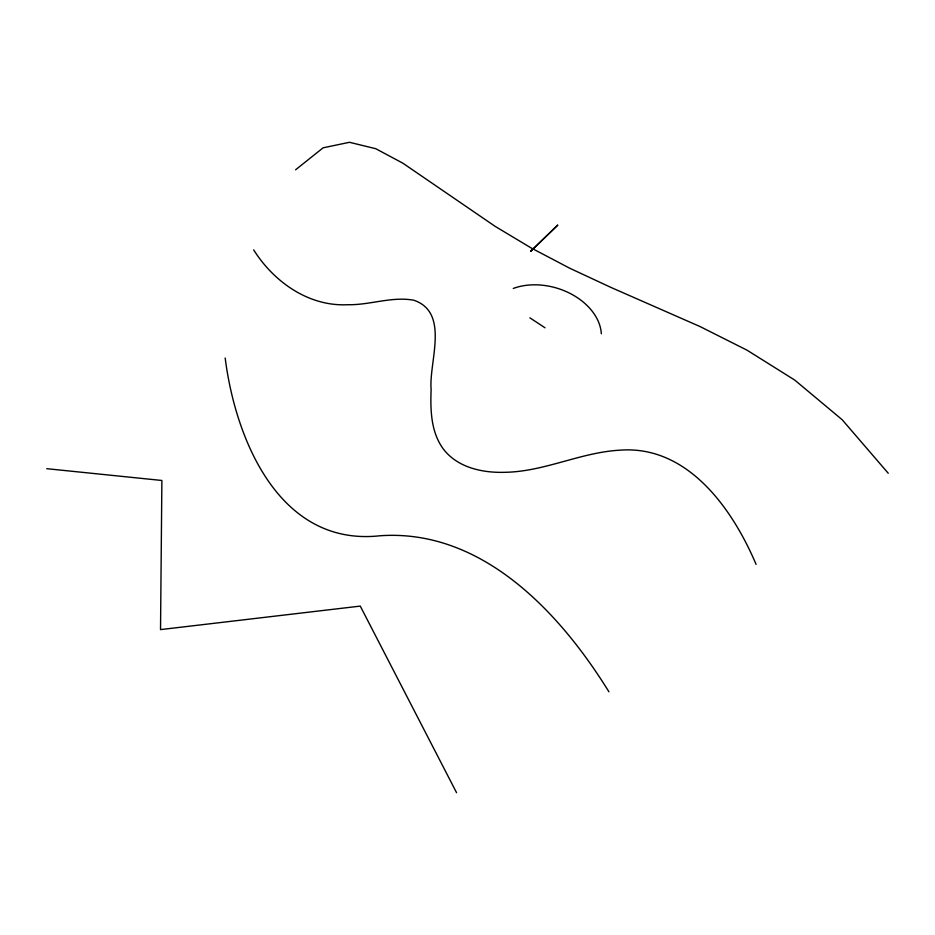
<?xml version="1.0" encoding="UTF-8"?>
<svg xmlns="http://www.w3.org/2000/svg" width="935" height="935" viewBox="0 0 935 935"><rect width="100%" height="100%" fill="white"/><g stroke="black" fill="none" stroke-linecap="round" stroke-linejoin="round"><path stroke-width="1.4" d="M295.589 169.796L323.101 147.823L349.48 142.295L375.765 148.712L402.845 163.181L495.188 226.387L530.998 247.869L569.567 268.146L610.8 287.361L700.058 326.56L747.077 350.204L794.75 380.089L842.166 419.721L888.25 473.262M46.75 468.692L161.884 480.473L160.528 629.606L360.267 606.102L456.572 792.705M529.888 317.83L545.011 327.799M253.689 249.89C273.756 281.867 308.725 306.692 347.703 304.716C369.863 305.196 391.718 296.196 413.831 300.228C450.097 312.641 428.756 361.95 431.117 389.404C430.334 409.857 430.778 432.414 443.681 449.454C458.185 468.061 483.418 473.122 505.812 472.28C545 471.392 580.927 452.295 619.94 450.179C687.798 444.99 732.596 509.061 756.088 564.389M608.93 691.806C559.773 612.355 481.852 528.602 380.007 535.767C279.647 546.835 235.562 439.988 225.183 358.047M513.28 288.447A57.549 41.397 16.8 0 1 570.256 293.52A57.549 41.397 16.8 0 1 601.334 333.76M530.683 251.293L557.669 225.183L530.683 251.293"/></g></svg>
